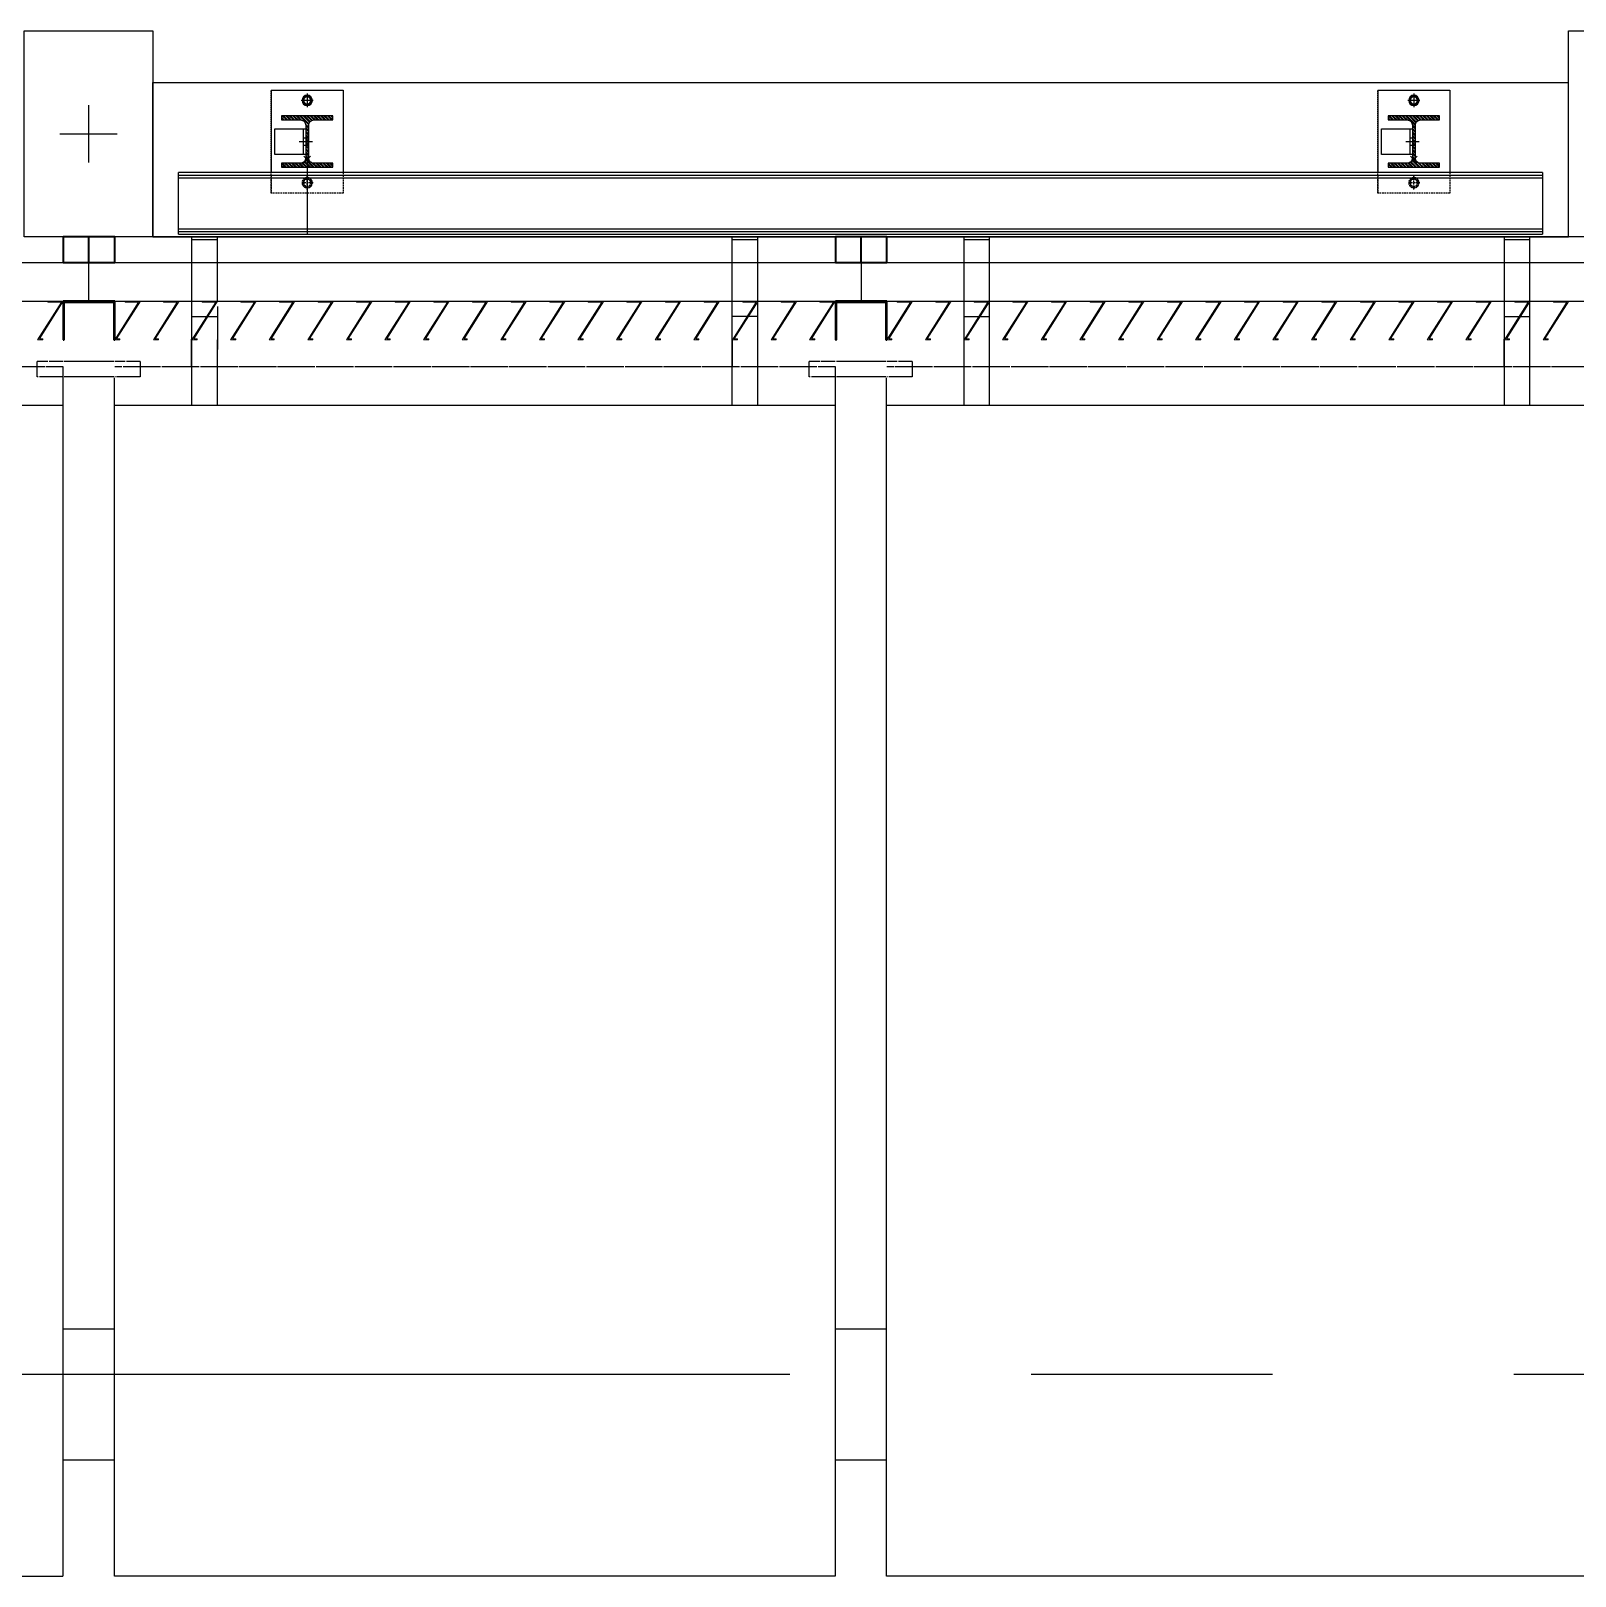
# Model space of a CAD drawing. Header units: millimetres. Extents: x 2519235 to 7246330, y 25937 to 201821.
# Drawn here: x 2542448 to 2545448, y 134715 to 137717 of the extents above; entities that cross this region are included whole.
import ezdxf
from ezdxf.enums import TextEntityAlignment as Align

# ---------------------------------------------------------------- set-up
doc = ezdxf.new("R2010")
doc.units = ezdxf.units.MM
for name, pattern in [('DXK_LINE_DOT2', [3.9198, 1.9599, -1.9599]), ('HIDDEN2', [4.7625, 3.175, -1.5875]), ('TA_GL_005.00000', [13.75, 5, -1.25, 1.25, -1.25, 5])]:
    doc.linetypes.add(name, pattern=pattern)
for name, color, linetype in [('000 - 0_SYM_DWG_GRID-BUBBLE_MAIN_COLOR_1', 7, 'Continuous'), ('000 - 0_SYM_DWG_GRIDLINE_MAIN_COLOR_251', 7, 'Continuous'), ('000 - EXISTING_CANOPY_MAIN_COLOR_1', 7, 'Continuous'), ('_BOLT-M10', 7, 'Continuous'), ('_C-SC', 7, 'Continuous'), ('_Hatch', 7, 'Continuous'), ('_LOUVER-SB', 7, 'Continuous'), ('_RCW03', 7, 'Continuous'), ('A-GENM', 7, 'Continuous'), ('A-GLAZ-CURT', 7, 'Continuous'), ('Xref-PLAN-106.940$0$_C400-250', 7, 'Continuous'), ('Xref-PLAN-106.940$0$_PP-Dim', 7, 'Continuous')]:
    doc.layers.add(name, color=color, linetype=linetype)
doc.styles.add('Arial', font='arial.ttf', dxfattribs={"height": 300})
doc.styles.add('TA', font='', dxfattribs={"height": 4.5})
doc.styles.get('TA').set_extended_font_data('Cordia New')

# ---------------------------------------------------------------- blocks, each defined once
blk = doc.blocks.new('Xref-PLAN-106.940$0$_C400-250')
at = {"color": 7}
blk.add_lwpolyline([(125, 0), (125, -400), (-125, -400), (-125, 0)], close=True, dxfattribs=at)
at = {"layer": 'Defpoints', "color": 7}
for p, q in [((0, -144.1), (0, -255.9)), ((-55.9, -200), (55.9, -200))]:
    blk.add_line(p, q, dxfattribs=at)
blk = doc.blocks.new('Xref-PLAN-106.940')
at = {"layer": 'Xref-PLAN-106.940$0$_PP-Dim', "color": 7}
for p, q in [((136644.2, 10358.4), (139394.2, 10358.4)), ((136644.2, 10058.4), (139394.2, 10058.4))]:
    blk.add_line(p, q, dxfattribs=at)
at = {"layer": 'Xref-PLAN-106.940$0$_C400-250', "color": 7}
for p in [(136519.2, 10458.4), (139519.2, 10458.4)]:
    blk.add_blockref('Xref-PLAN-106.940$0$_C400-250', p, dxfattribs=at)
blk = doc.blocks.new('_C-SC')
at = {"layer": '_Hatch'}
h = blk.add_hatch(dxfattribs=at)
h.set_pattern_fill('STEEL', scale=1.5)
h.set_pattern_definition([(45, (-1941.0177, -2436.031), (-3.367596, 3.367596), []), (45, (-1941.0177, -2433.6497), (-3.367596, 3.367596), [])])
h.paths.add_polyline_path([(3, 67), (3, 3, 0.414214), (13, -7), (50, -7), (50, -15), (-50, -15), (-50, -7), (-13, -7, 0.414214), (-3, 3), (-3, 67, 0.414214), (-13, 77), (-50, 77), (-50, 85), (50, 85), (50, 77), (13, 77, 0.414214)])
at = {"color": 7, "linetype": 'Continuous'}
for p, q in [((70, 135), (-70, 135)), ((-70, 135), (-70, -25)), ((70, 135), (70, -25))]:
    blk.add_line(p, q, dxfattribs=at)
at = {"color": 7, "linetype": 'DXK_LINE_DOT2'}
for p, q in [((-70, 135), (-70, -25)), ((70, 135), (-70, 135)), ((70, -25), (70, 135))]:
    blk.add_line(p, q, dxfattribs=at)
at = {"color": 7, "linetype": 'HIDDEN2'}
for p, q in [((-70, -25), (-70, -65)), ((70, -65), (70, -25)), ((-70, -30.1), (-70, -65)), ((70, -30.1), (70, -65)), ((-70, -65), (70, -65)), ((-70, -65), (70, -65))]:
    blk.add_line(p, q, dxfattribs=at)
at = {"color": 7}
blk.add_lwpolyline([(-50, 85), (50, 85), (50, 77), (13, 77, 0.414214), (3, 67), (3, 3, 0.414214), (13, -7), (50, -7), (50, -15), (-50, -15), (-50, -7), (-13, -7, 0.414214), (-3, 3), (-3, 67, 0.414214), (-13, 77), (-50, 77)], format="xyb", close=True, dxfattribs=at)
for points in [[(63, 60), (3, 60), (3, 10), (63, 10)], [(63, 60), (8, 60), (8, 10), (63, 10)]]:
    blk.add_lwpolyline(points, close=True, dxfattribs=at)
at = {"layer": '_BOLT-M10', "color": 7}
for p, q in [((0, 128.1), (0, 101.9)), ((-11.7, 115), (11.7, 115)), ((16, 35), (-10, 35)), ((3, 42), (-3, 42)), ((8, 42), (3, 42)), ((3, 28), (-3, 28)), ((8, 28), (3, 28))]:
    blk.add_line(p, q, dxfattribs=at)
blk.add_lwpolyline([(-8, 110.4), (0, 105.8), (8, 110.4), (8, 119.6), (0, 124.2), (-8, 119.6)], close=True, dxfattribs=at)
for radius in [10, 6.93]:
    blk.add_circle((0, 115), radius, dxfattribs=at)
at = {"layer": 'Defpoints', "color": 7}
for p, q in [((6.4, -6.4), (-6.4, 6.4)), ((-6.4, -6.4), (6.4, 6.4))]:
    blk.add_line(p, q, dxfattribs=at)
at = {"layer": 'Defpoints', "color": 7, "linetype": 'HIDDEN2'}
for p, q in [((-11.7, -45), (11.7, -45)), ((0, -58.1), (0, -31.9))]:
    blk.add_line(p, q, dxfattribs=at)
blk.add_lwpolyline([(-8, -40.4), (0, -35.8), (8, -40.4), (8, -49.6), (0, -54.2), (-8, -49.6)], close=True, dxfattribs=at)
for radius in [10, 6.93]:
    blk.add_circle((0, -45), radius, dxfattribs=at)
blk = doc.blocks.new('*U415')
at = {"color": 7}
for p, q in [((2400, -25), (-250, -25)), ((-250, -144.9), (-250, -25)), ((2400, -25), (2400, -144.9)), ((-250, -30.1), (2400, -30.1)), ((-250, -35.4), (2400, -35.4)), ((-250, -134.5), (2400, -134.5)), ((-250, -139.6), (2400, -139.6)), ((-250, -144.9), (2400, -144.9))]:
    blk.add_line(p, q, dxfattribs=at)
at = {"layer": 'Defpoints', "color": 7}
for p, q in [((6.4, -6.4), (-6.4, 6.4)), ((-6.4, -6.4), (6.4, 6.4)), ((0, 0), (0, -144.9))]:
    blk.add_line(p, q, dxfattribs=at)
blk = doc.blocks.new('A$C53fc0519')
at = {"layer": '000 - EXISTING_CANOPY_MAIN_COLOR_1', "color": 7}
for p, q in [((19400.2, -13147.9), (19450.2, -13147.9)), ((19400.2, -13147.9), (19400.2, -13475)), ((19450.2, -13275), (19450.2, -13147.9)), ((20450.2, -13147.9), (20500.2, -13147.9)), ((20450.2, -13475), (20450.2, -13147.9)), ((20500.2, -13475), (20500.2, -13147.9)), ((20900.2, -13147.9), (20950.2, -13147.9)), ((20900.2, -13147.9), (20900.2, -13475)), ((20950.2, -13475), (20950.2, -13147.9)), ((21950.2, -13147.9), (22000.2, -13147.9)), ((21950.2, -13147.9), (21950.2, -13475)), ((22000.2, -13475), (22000.2, -13147.9)), ((19400.2, -13153.4), (19450.2, -13153.4)), ((20450.2, -13153.4), (20500.2, -13153.4)), ((20900.2, -13153.4), (20950.2, -13153.4)), ((21950.2, -13153.4), (22000.2, -13153.4)), ((19400.2, -13272.9), (19450.2, -13272.9)), ((19450.2, -13283), (19450.2, -13367)), ((20450.2, -13272.9), (20500.2, -13272.9)), ((20900.2, -13272.9), (20950.2, -13272.9)), ((21950.2, -13272.9), (22000.2, -13272.9)), ((19400.2, -13302.9), (19450.2, -13302.9)), ((20500.2, -13302.9), (20450.2, -13302.9)), ((20900.2, -13302.9), (20950.2, -13302.9)), ((21950.2, -13302.9), (22000.2, -13302.9)), ((19400.2, -13400), (19400.2, -13347.1)), ((19450.2, -13400), (19450.2, -13347.9)), ((20450.2, -13347.1), (20450.2, -13400)), ((20500.2, -13400), (20500.2, -13347.9)), ((20900.2, -13347.1), (20900.2, -13400)), ((20950.2, -13400), (20950.2, -13347.9)), ((21950.2, -13400), (21950.2, -13347.1)), ((22000.2, -13400), (22000.2, -13347.9)), ((19450.2, -13475), (19450.2, -13375)), ((19042.2, -13400), (19114.9, -13400)), ((19121.2, -13390), (19100.2, -13390)), ((19100.2, -13420), (19100.2, -13390)), ((19117.2, -13400), (19150.2, -13400)), ((19150.8, -13390), (19123.6, -13390)), ((19150.2, -13400), (19150.2, -15750)), ((19248.8, -13390), (19152.8, -13390)), ((19271.2, -13390), (19250.8, -13390)), ((19250.8, -13400), (19264.9, -13400)), ((19267.2, -13400), (19339.9, -13400)), ((19300.2, -13390), (19273.6, -13390)), ((19300.2, -13390), (19300.2, -13420)), ((19342.2, -13400), (19414.9, -13400)), ((19417.2, -13400), (19489.9, -13400)), ((19492.2, -13400), (19564.9, -13400)), ((19567.2, -13400), (19639.9, -13400)), ((19642.2, -13400), (19714.9, -13400)), ((19717.2, -13400), (19789.9, -13400)), ((19792.2, -13400), (19864.9, -13400)), ((19867.2, -13400), (19939.9, -13400)), ((19942.2, -13400), (20014.9, -13400)), ((20017.2, -13400), (20089.9, -13400)), ((20092.2, -13400), (20164.9, -13400)), ((20167.2, -13400), (20239.9, -13400)), ((20242.2, -13400), (20314.9, -13400)), ((20317.2, -13400), (20389.9, -13400)), ((20392.2, -13400), (20464.9, -13400)), ((20467.2, -13400), (20539.9, -13400)), ((20542.2, -13400), (20614.9, -13400)), ((20621.2, -13390), (20600.2, -13390)), ((20600.2, -13420), (20600.2, -13390)), ((20617.2, -13400), (20650.2, -13400)), ((20650.8, -13390), (20623.6, -13390)), ((20650.2, -13400), (20650.2, -15750)), ((20748.8, -13390), (20652.8, -13390)), ((20771.2, -13390), (20750.8, -13390)), ((20750.8, -13400), (20764.9, -13400)), ((20767.2, -13400), (20839.9, -13400)), ((20800.2, -13390), (20773.6, -13390)), ((20800.2, -13390), (20800.2, -13420)), ((20842.2, -13400), (20914.9, -13400)), ((20917.2, -13400), (20989.9, -13400)), ((20992.2, -13400), (21064.9, -13400)), ((21067.2, -13400), (21139.9, -13400)), ((21142.2, -13400), (21214.9, -13400)), ((21217.2, -13400), (21289.9, -13400)), ((21292.2, -13400), (21364.9, -13400)), ((21367.2, -13400), (21439.9, -13400)), ((21442.2, -13400), (21514.9, -13400)), ((21517.2, -13400), (21589.9, -13400)), ((21592.2, -13400), (21664.9, -13400)), ((21667.2, -13400), (21739.9, -13400)), ((21742.2, -13400), (21814.9, -13400)), ((21817.2, -13400), (21889.9, -13400)), ((21892.2, -13400), (21964.9, -13400)), ((21967.2, -13400), (22039.9, -13400)), ((22042.2, -13400), (22114.9, -13400)), ((19102.2, -13420), (19100.2, -13420)), ((19150.9, -13420), (19104.6, -13420)), ((19248.8, -13420), (19152.8, -13420)), ((19250.2, -15750), (19250.2, -13422.1)), ((19252.2, -13420), (19250.8, -13420)), ((19300.2, -13420), (19254.6, -13420)), ((20602.2, -13420), (20600.2, -13420)), ((20650.9, -13420), (20604.6, -13420)), ((20748.8, -13420), (20652.8, -13420)), ((20750.2, -15750), (20750.2, -13422.1)), ((20752.2, -13420), (20750.8, -13420)), ((20800.2, -13420), (20754.6, -13420)), ((17750.2, -13475), (19150.2, -13475)), ((19250.2, -13475), (20650.2, -13475)), ((20750.2, -13475), (22150.2, -13475)), ((19250.2, -15270.4), (19150.2, -15270.4)), ((19250.2, -15270.4), (19150.2, -15270.4)), ((20750.2, -15270.4), (20650.2, -15270.4)), ((20750.2, -15270.4), (20650.2, -15270.4)), ((19250.2, -15525), (19150.2, -15525)), ((20750.2, -15525), (20650.2, -15525)), ((17750.2, -15750), (19150.2, -15750)), ((20650.2, -15750), (19250.2, -15750)), ((22150.2, -15750), (20750.2, -15750))]:
    blk.add_line(p, q, dxfattribs=at)
blk = doc.blocks.new('*U439')
at = {"layer": '000 - 0_SYM_DWG_GRIDLINE_MAIN_COLOR_251', "color": 7, "linetype": 'ByBlock', "ltscale": 5}
blk.add_line((13.333, 0), (-589.333, 0), dxfattribs=at)
at = {"color": 7, "style": 'TA', "flags": 1}
blk.add_attdef('LOCATION', (6, -6), '', height=4.5, rotation=270, dxfattribs=at)
at = {"layer": '000 - 0_SYM_DWG_GRID-BUBBLE_MAIN_COLOR_1', "color": 7, "style": 'Arial'}
blk.add_attdef('GRID-HEAD', text='', height=4, rotation=180, dxfattribs=at).set_placement((50, 0), align=Align.MIDDLE_CENTER)

msp = doc.modelspace()

# ---------------------------------------------------------------- linework, layer by layer
at = {"layer": '_RCW03', "color": 7}
msp.add_lwpolyline([(2542684.939, 137617.068), (2545434.939, 137617.068), (2545434.939, 137317.068), (2542684.939, 137317.068)], close=True, dxfattribs=at)
at = {"layer": 'A-GENM', "color": 7, "lineweight": 9}
for p, q in [((2542507.204, 137190.068), (2542460.937, 137117.068)), ((2542464.569, 137119.068), (2542510.836, 137192.068)), ((2542510.836, 137192.068), (2542480.937, 137192.068)), ((2542480.937, 137192.068), (2542480.937, 137190.068)), ((2542480.937, 137190.068), (2542507.204, 137190.068)), ((2542657.204, 137190.068), (2542610.937, 137117.068)), ((2542614.569, 137119.068), (2542660.836, 137192.068)), ((2542660.836, 137192.068), (2542630.937, 137192.068)), ((2542630.937, 137192.068), (2542630.937, 137190.068)), ((2542630.937, 137190.068), (2542657.204, 137190.068)), ((2542732.204, 137190.068), (2542685.937, 137117.068)), ((2542689.569, 137119.068), (2542735.836, 137192.068)), ((2542735.836, 137192.068), (2542705.937, 137192.068)), ((2542705.937, 137192.068), (2542705.937, 137190.068)), ((2542705.937, 137190.068), (2542732.204, 137190.068)), ((2542807.204, 137190.068), (2542760.937, 137117.068)), ((2542764.569, 137119.068), (2542810.836, 137192.068)), ((2542810.836, 137192.068), (2542780.937, 137192.068)), ((2542780.937, 137192.068), (2542780.937, 137190.068)), ((2542780.937, 137190.068), (2542807.204, 137190.068)), ((2542882.204, 137190.068), (2542835.937, 137117.068)), ((2542839.569, 137119.068), (2542885.836, 137192.068)), ((2542885.836, 137192.068), (2542855.937, 137192.068)), ((2542855.937, 137192.068), (2542855.937, 137190.068)), ((2542855.937, 137190.068), (2542882.204, 137190.068)), ((2542957.204, 137190.068), (2542910.937, 137117.068)), ((2542914.569, 137119.068), (2542960.836, 137192.068)), ((2542960.836, 137192.068), (2542930.937, 137192.068)), ((2542930.937, 137192.068), (2542930.937, 137190.068)), ((2542930.937, 137190.068), (2542957.204, 137190.068)), ((2543032.204, 137190.068), (2542985.937, 137117.068)), ((2542989.569, 137119.068), (2543035.836, 137192.068)), ((2543035.836, 137192.068), (2543005.937, 137192.068)), ((2543005.937, 137192.068), (2543005.937, 137190.068)), ((2543005.937, 137190.068), (2543032.204, 137190.068)), ((2543107.204, 137190.068), (2543060.937, 137117.068)), ((2543064.569, 137119.068), (2543110.836, 137192.068)), ((2543110.836, 137192.068), (2543080.937, 137192.068)), ((2543080.937, 137192.068), (2543080.937, 137190.068)), ((2543080.937, 137190.068), (2543107.204, 137190.068)), ((2543182.204, 137190.068), (2543135.937, 137117.068)), ((2543139.569, 137119.068), (2543185.836, 137192.068)), ((2543185.836, 137192.068), (2543155.937, 137192.068)), ((2543155.937, 137192.068), (2543155.937, 137190.068)), ((2543155.937, 137190.068), (2543182.204, 137190.068)), ((2543257.204, 137190.068), (2543210.937, 137117.068)), ((2543214.569, 137119.068), (2543260.836, 137192.068)), ((2543260.836, 137192.068), (2543230.937, 137192.068)), ((2543230.937, 137192.068), (2543230.937, 137190.068)), ((2543230.937, 137190.068), (2543257.204, 137190.068)), ((2543332.204, 137190.068), (2543285.937, 137117.068)), ((2543289.569, 137119.068), (2543335.836, 137192.068)), ((2543335.836, 137192.068), (2543305.937, 137192.068)), ((2543305.937, 137192.068), (2543305.937, 137190.068)), ((2543305.937, 137190.068), (2543332.204, 137190.068)), ((2543407.204, 137190.068), (2543360.937, 137117.068)), ((2543364.569, 137119.068), (2543410.836, 137192.068)), ((2543410.836, 137192.068), (2543380.937, 137192.068)), ((2543380.937, 137192.068), (2543380.937, 137190.068)), ((2543380.937, 137190.068), (2543407.204, 137190.068)), ((2543482.204, 137190.068), (2543435.937, 137117.068)), ((2543439.569, 137119.068), (2543485.836, 137192.068)), ((2543485.836, 137192.068), (2543455.937, 137192.068)), ((2543455.937, 137192.068), (2543455.937, 137190.068)), ((2543455.937, 137190.068), (2543482.204, 137190.068)), ((2543557.204, 137190.068), (2543510.937, 137117.068)), ((2543514.569, 137119.068), (2543560.836, 137192.068)), ((2543560.836, 137192.068), (2543530.937, 137192.068)), ((2543530.937, 137192.068), (2543530.937, 137190.068)), ((2543530.937, 137190.068), (2543557.204, 137190.068)), ((2543632.204, 137190.068), (2543585.937, 137117.068)), ((2543589.569, 137119.068), (2543635.836, 137192.068)), ((2543635.836, 137192.068), (2543605.937, 137192.068)), ((2543605.937, 137192.068), (2543605.937, 137190.068)), ((2543605.937, 137190.068), (2543632.204, 137190.068)), ((2543707.204, 137190.068), (2543660.937, 137117.068)), ((2543664.569, 137119.068), (2543710.836, 137192.068)), ((2543710.836, 137192.068), (2543680.937, 137192.068)), ((2543680.937, 137192.068), (2543680.937, 137190.068)), ((2543680.937, 137190.068), (2543707.204, 137190.068)), ((2543782.204, 137190.068), (2543735.937, 137117.068)), ((2543739.569, 137119.068), (2543785.836, 137192.068)), ((2543785.836, 137192.068), (2543755.937, 137192.068)), ((2543755.937, 137192.068), (2543755.937, 137190.068)), ((2543755.937, 137190.068), (2543782.204, 137190.068)), ((2543857.204, 137190.068), (2543810.937, 137117.068)), ((2543814.569, 137119.068), (2543860.836, 137192.068)), ((2543860.836, 137192.068), (2543830.937, 137192.068)), ((2543830.937, 137192.068), (2543830.937, 137190.068)), ((2543830.937, 137190.068), (2543857.204, 137190.068)), ((2543932.204, 137190.068), (2543885.937, 137117.068)), ((2543889.569, 137119.068), (2543935.836, 137192.068)), ((2543935.836, 137192.068), (2543905.937, 137192.068)), ((2543905.937, 137192.068), (2543905.937, 137190.068)), ((2543905.937, 137190.068), (2543932.204, 137190.068)), ((2544007.204, 137190.068), (2543960.937, 137117.068)), ((2543964.569, 137119.068), (2544010.836, 137192.068)), ((2544010.836, 137192.068), (2543980.937, 137192.068)), ((2543980.937, 137192.068), (2543980.937, 137190.068)), ((2543980.937, 137190.068), (2544007.204, 137190.068)), ((2544157.204, 137190.068), (2544110.937, 137117.068)), ((2544114.569, 137119.068), (2544160.836, 137192.068)), ((2544160.836, 137192.068), (2544130.937, 137192.068)), ((2544130.937, 137192.068), (2544130.937, 137190.068)), ((2544130.937, 137190.068), (2544157.204, 137190.068)), ((2544232.204, 137190.068), (2544185.937, 137117.068)), ((2544189.569, 137119.068), (2544235.836, 137192.068)), ((2544235.836, 137192.068), (2544205.937, 137192.068)), ((2544205.937, 137192.068), (2544205.937, 137190.068)), ((2544205.937, 137190.068), (2544232.204, 137190.068)), ((2544307.204, 137190.068), (2544260.937, 137117.068)), ((2544264.569, 137119.068), (2544310.836, 137192.068)), ((2544310.836, 137192.068), (2544280.937, 137192.068)), ((2544280.937, 137192.068), (2544280.937, 137190.068)), ((2544280.937, 137190.068), (2544307.204, 137190.068)), ((2544382.204, 137190.068), (2544335.937, 137117.068)), ((2544339.569, 137119.068), (2544385.836, 137192.068)), ((2544385.836, 137192.068), (2544355.937, 137192.068)), ((2544355.937, 137192.068), (2544355.937, 137190.068)), ((2544355.937, 137190.068), (2544382.204, 137190.068)), ((2544457.204, 137190.068), (2544410.937, 137117.068)), ((2544414.569, 137119.068), (2544460.836, 137192.068)), ((2544460.836, 137192.068), (2544430.937, 137192.068)), ((2544430.937, 137192.068), (2544430.937, 137190.068)), ((2544430.937, 137190.068), (2544457.204, 137190.068)), ((2544532.204, 137190.068), (2544485.937, 137117.068)), ((2544489.569, 137119.068), (2544535.836, 137192.068)), ((2544535.836, 137192.068), (2544505.937, 137192.068)), ((2544505.937, 137192.068), (2544505.937, 137190.068)), ((2544505.937, 137190.068), (2544532.204, 137190.068)), ((2544607.204, 137190.068), (2544560.937, 137117.068)), ((2544564.569, 137119.068), (2544610.836, 137192.068)), ((2544610.836, 137192.068), (2544580.937, 137192.068)), ((2544580.937, 137192.068), (2544580.937, 137190.068)), ((2544580.937, 137190.068), (2544607.204, 137190.068)), ((2544682.204, 137190.068), (2544635.937, 137117.068)), ((2544639.569, 137119.068), (2544685.836, 137192.068)), ((2544685.836, 137192.068), (2544655.937, 137192.068)), ((2544655.937, 137192.068), (2544655.937, 137190.068)), ((2544655.937, 137190.068), (2544682.204, 137190.068)), ((2544757.204, 137190.068), (2544710.937, 137117.068)), ((2544714.569, 137119.068), (2544760.836, 137192.068)), ((2544760.836, 137192.068), (2544730.937, 137192.068)), ((2544730.937, 137192.068), (2544730.937, 137190.068)), ((2544730.937, 137190.068), (2544757.204, 137190.068)), ((2544832.204, 137190.068), (2544785.937, 137117.068)), ((2544789.569, 137119.068), (2544835.836, 137192.068)), ((2544835.836, 137192.068), (2544805.937, 137192.068)), ((2544805.937, 137192.068), (2544805.937, 137190.068)), ((2544805.937, 137190.068), (2544832.204, 137190.068)), ((2544907.204, 137190.068), (2544860.937, 137117.068)), ((2544864.569, 137119.068), (2544910.836, 137192.068)), ((2544910.836, 137192.068), (2544880.937, 137192.068)), ((2544880.937, 137192.068), (2544880.937, 137190.068)), ((2544880.937, 137190.068), (2544907.204, 137190.068)), ((2544982.204, 137190.068), (2544935.937, 137117.068)), ((2544939.569, 137119.068), (2544985.836, 137192.068)), ((2544985.836, 137192.068), (2544955.937, 137192.068)), ((2544955.937, 137192.068), (2544955.937, 137190.068)), ((2544955.937, 137190.068), (2544982.204, 137190.068)), ((2545057.204, 137190.068), (2545010.937, 137117.068)), ((2545014.569, 137119.068), (2545060.836, 137192.068)), ((2545060.836, 137192.068), (2545030.937, 137192.068)), ((2545030.937, 137192.068), (2545030.937, 137190.068)), ((2545030.937, 137190.068), (2545057.204, 137190.068)), ((2545132.204, 137190.068), (2545085.937, 137117.068)), ((2545089.569, 137119.068), (2545135.836, 137192.068)), ((2545135.836, 137192.068), (2545105.937, 137192.068)), ((2545105.937, 137192.068), (2545105.937, 137190.068)), ((2545105.937, 137190.068), (2545132.204, 137190.068)), ((2545207.204, 137190.068), (2545160.937, 137117.068)), ((2545164.569, 137119.068), (2545210.836, 137192.068)), ((2545210.836, 137192.068), (2545180.937, 137192.068)), ((2545180.937, 137192.068), (2545180.937, 137190.068)), ((2545180.937, 137190.068), (2545207.204, 137190.068)), ((2545282.204, 137190.068), (2545235.937, 137117.068)), ((2545239.569, 137119.068), (2545285.836, 137192.068)), ((2545285.836, 137192.068), (2545255.937, 137192.068)), ((2545255.937, 137192.068), (2545255.937, 137190.068)), ((2545255.937, 137190.068), (2545282.204, 137190.068)), ((2545357.204, 137190.068), (2545310.937, 137117.068)), ((2545314.569, 137119.068), (2545360.836, 137192.068)), ((2545360.836, 137192.068), (2545330.937, 137192.068)), ((2545330.937, 137192.068), (2545330.937, 137190.068)), ((2545330.937, 137190.068), (2545357.204, 137190.068)), ((2545432.204, 137190.068), (2545385.937, 137117.068)), ((2545389.569, 137119.068), (2545435.836, 137192.068)), ((2545435.836, 137192.068), (2545405.937, 137192.068)), ((2545405.937, 137192.068), (2545405.937, 137190.068)), ((2545405.937, 137190.068), (2545432.204, 137190.068)), ((2542460.937, 137117.068), (2542470.937, 137117.068)), ((2542470.937, 137119.068), (2542464.569, 137119.068)), ((2542470.937, 137117.068), (2542470.937, 137119.068)), ((2542610.937, 137117.068), (2542620.937, 137117.068)), ((2542620.937, 137119.068), (2542614.569, 137119.068)), ((2542620.937, 137117.068), (2542620.937, 137119.068)), ((2542685.937, 137117.068), (2542695.937, 137117.068)), ((2542695.937, 137119.068), (2542689.569, 137119.068)), ((2542695.937, 137117.068), (2542695.937, 137119.068)), ((2542760.937, 137117.068), (2542770.937, 137117.068)), ((2542770.937, 137119.068), (2542764.569, 137119.068)), ((2542770.937, 137117.068), (2542770.937, 137119.068)), ((2542835.937, 137117.068), (2542845.937, 137117.068)), ((2542845.937, 137119.068), (2542839.569, 137119.068)), ((2542845.937, 137117.068), (2542845.937, 137119.068)), ((2542910.937, 137117.068), (2542920.937, 137117.068)), ((2542920.937, 137119.068), (2542914.569, 137119.068)), ((2542920.937, 137117.068), (2542920.937, 137119.068)), ((2542985.937, 137117.068), (2542995.937, 137117.068)), ((2542995.937, 137119.068), (2542989.569, 137119.068)), ((2542995.937, 137117.068), (2542995.937, 137119.068)), ((2543060.937, 137117.068), (2543070.937, 137117.068)), ((2543070.937, 137119.068), (2543064.569, 137119.068)), ((2543070.937, 137117.068), (2543070.937, 137119.068)), ((2543135.937, 137117.068), (2543145.937, 137117.068)), ((2543145.937, 137119.068), (2543139.569, 137119.068)), ((2543145.937, 137117.068), (2543145.937, 137119.068)), ((2543210.937, 137117.068), (2543220.937, 137117.068)), ((2543220.937, 137119.068), (2543214.569, 137119.068)), ((2543220.937, 137117.068), (2543220.937, 137119.068)), ((2543285.937, 137117.068), (2543295.937, 137117.068)), ((2543295.937, 137119.068), (2543289.569, 137119.068)), ((2543295.937, 137117.068), (2543295.937, 137119.068)), ((2543360.937, 137117.068), (2543370.937, 137117.068)), ((2543370.937, 137119.068), (2543364.569, 137119.068)), ((2543370.937, 137117.068), (2543370.937, 137119.068)), ((2543435.937, 137117.068), (2543445.937, 137117.068)), ((2543445.937, 137119.068), (2543439.569, 137119.068)), ((2543445.937, 137117.068), (2543445.937, 137119.068)), ((2543510.937, 137117.068), (2543520.937, 137117.068)), ((2543520.937, 137119.068), (2543514.569, 137119.068)), ((2543520.937, 137117.068), (2543520.937, 137119.068)), ((2543585.937, 137117.068), (2543595.937, 137117.068)), ((2543595.937, 137119.068), (2543589.569, 137119.068)), ((2543595.937, 137117.068), (2543595.937, 137119.068)), ((2543660.937, 137117.068), (2543670.937, 137117.068)), ((2543670.937, 137119.068), (2543664.569, 137119.068)), ((2543670.937, 137117.068), (2543670.937, 137119.068)), ((2543735.937, 137117.068), (2543745.937, 137117.068)), ((2543745.937, 137119.068), (2543739.569, 137119.068)), ((2543745.937, 137117.068), (2543745.937, 137119.068)), ((2543810.937, 137117.068), (2543820.937, 137117.068)), ((2543820.937, 137119.068), (2543814.569, 137119.068)), ((2543820.937, 137117.068), (2543820.937, 137119.068)), ((2543885.937, 137117.068), (2543895.937, 137117.068)), ((2543895.937, 137119.068), (2543889.569, 137119.068)), ((2543895.937, 137117.068), (2543895.937, 137119.068)), ((2543960.937, 137117.068), (2543970.937, 137117.068)), ((2543970.937, 137119.068), (2543964.569, 137119.068)), ((2543970.937, 137117.068), (2543970.937, 137119.068)), ((2544110.937, 137117.068), (2544120.937, 137117.068)), ((2544120.937, 137119.068), (2544114.569, 137119.068)), ((2544120.937, 137117.068), (2544120.937, 137119.068)), ((2544185.937, 137117.068), (2544195.937, 137117.068)), ((2544195.937, 137119.068), (2544189.569, 137119.068)), ((2544195.937, 137117.068), (2544195.937, 137119.068)), ((2544260.937, 137117.068), (2544270.937, 137117.068)), ((2544270.937, 137119.068), (2544264.569, 137119.068)), ((2544270.937, 137117.068), (2544270.937, 137119.068)), ((2544335.937, 137117.068), (2544345.937, 137117.068)), ((2544345.937, 137119.068), (2544339.569, 137119.068)), ((2544345.937, 137117.068), (2544345.937, 137119.068)), ((2544410.937, 137117.068), (2544420.937, 137117.068)), ((2544420.937, 137119.068), (2544414.569, 137119.068)), ((2544420.937, 137117.068), (2544420.937, 137119.068)), ((2544485.937, 137117.068), (2544495.937, 137117.068)), ((2544495.937, 137119.068), (2544489.569, 137119.068)), ((2544495.937, 137117.068), (2544495.937, 137119.068)), ((2544560.937, 137117.068), (2544570.937, 137117.068)), ((2544570.937, 137119.068), (2544564.569, 137119.068)), ((2544570.937, 137117.068), (2544570.937, 137119.068)), ((2544635.937, 137117.068), (2544645.937, 137117.068)), ((2544645.937, 137119.068), (2544639.569, 137119.068)), ((2544645.937, 137117.068), (2544645.937, 137119.068)), ((2544710.937, 137117.068), (2544720.937, 137117.068)), ((2544720.937, 137119.068), (2544714.569, 137119.068)), ((2544720.937, 137117.068), (2544720.937, 137119.068)), ((2544785.937, 137117.068), (2544795.937, 137117.068)), ((2544795.937, 137119.068), (2544789.569, 137119.068)), ((2544795.937, 137117.068), (2544795.937, 137119.068)), ((2544860.937, 137117.068), (2544870.937, 137117.068)), ((2544870.937, 137119.068), (2544864.569, 137119.068)), ((2544870.937, 137117.068), (2544870.937, 137119.068)), ((2544935.937, 137117.068), (2544945.937, 137117.068)), ((2544945.937, 137119.068), (2544939.569, 137119.068)), ((2544945.937, 137117.068), (2544945.937, 137119.068)), ((2545010.937, 137117.068), (2545020.937, 137117.068)), ((2545020.937, 137119.068), (2545014.569, 137119.068)), ((2545020.937, 137117.068), (2545020.937, 137119.068)), ((2545085.937, 137117.068), (2545095.937, 137117.068)), ((2545095.937, 137119.068), (2545089.569, 137119.068)), ((2545095.937, 137117.068), (2545095.937, 137119.068)), ((2545160.937, 137117.068), (2545170.937, 137117.068)), ((2545170.937, 137119.068), (2545164.569, 137119.068)), ((2545170.937, 137117.068), (2545170.937, 137119.068)), ((2545235.937, 137117.068), (2545245.937, 137117.068)), ((2545245.937, 137119.068), (2545239.569, 137119.068)), ((2545245.937, 137117.068), (2545245.937, 137119.068)), ((2545310.937, 137117.068), (2545320.937, 137117.068)), ((2545320.937, 137119.068), (2545314.569, 137119.068)), ((2545320.937, 137117.068), (2545320.937, 137119.068)), ((2545385.937, 137117.068), (2545395.937, 137117.068)), ((2545395.937, 137119.068), (2545389.569, 137119.068)), ((2545395.937, 137117.068), (2545395.937, 137119.068))]:
    msp.add_line(p, q, dxfattribs=at)
at = {"layer": 'A-GLAZ-CURT', "color": 7, "lineweight": 35}
for p, q in [((2542610.937, 137317.068), (2542510.937, 137317.068)), ((2542510.937, 137317.068), (2542510.937, 137267.068)), ((2542560.937, 137267.068), (2542560.937, 137317.068)), ((2542610.937, 137267.068), (2542610.937, 137317.068)), ((2544110.937, 137317.068), (2544010.937, 137317.068)), ((2544010.937, 137317.068), (2544010.937, 137267.068)), ((2544060.937, 137267.068), (2544060.937, 137317.068)), ((2544110.937, 137267.068), (2544110.937, 137317.068)), ((2542510.937, 137267.068), (2542610.937, 137267.068)), ((2544010.937, 137267.068), (2544110.937, 137267.068)), ((2542610.937, 137192.068), (2542510.937, 137192.068)), ((2542510.937, 137192.068), (2542510.937, 137117.068)), ((2542512.937, 137117.068), (2542512.937, 137190.068)), ((2542512.937, 137190.068), (2542608.937, 137190.068)), ((2542560.937, 137190.068), (2542560.937, 137192.068)), ((2542608.937, 137190.068), (2542608.937, 137117.068)), ((2542610.937, 137117.068), (2542610.937, 137192.068)), ((2544110.937, 137192.068), (2544010.937, 137192.068)), ((2544010.937, 137192.068), (2544010.937, 137117.068)), ((2544012.937, 137117.068), (2544012.937, 137190.068)), ((2544012.937, 137190.068), (2544108.937, 137190.068)), ((2544060.937, 137192.068), (2544060.937, 137190.068)), ((2544108.937, 137190.068), (2544108.937, 137117.068)), ((2544110.937, 137117.068), (2544110.937, 137192.068)), ((2542510.937, 137117.068), (2542512.937, 137117.068)), ((2542608.937, 137117.068), (2542610.937, 137117.068)), ((2544010.937, 137117.068), (2544012.937, 137117.068)), ((2544108.937, 137117.068), (2544110.937, 137117.068))]:
    msp.add_line(p, q, dxfattribs=at)
at = {"layer": 'A-GLAZ-CURT', "color": 7}
for p, q in [((2533560.937, 137267.068), (2551510.105, 137267.068)), ((2542560.937, 137192.068), (2542560.937, 137267.068)), ((2544060.937, 137267.068), (2544060.937, 137192.068)), ((2533560.937, 137192.068), (2551560.937, 137192.068))]:
    msp.add_line(p, q, dxfattribs=at)

# ---------------------------------------------------------------- block references
at = {"color": 7}
for name, p in [('Xref-PLAN-106.940', (2406040.759, 127258.673)), ('A$C53fc0519', (2523360.096, 150464.925))]:
    msp.add_blockref(name, p, dxfattribs=at)
at = {"layer": '000 - 0_SYM_DWG_GRIDLINE_MAIN_COLOR_251', "color": 7, "linetype": 'TA_GL_005.00000', "xscale": 75, "yscale": 75, "zscale": 75, "rotation": 180}
msp.add_blockref('*U439', (2523360.096, 135107.068), dxfattribs=at)
at = {"layer": '_C-SC', "color": 7, "xscale": -1}
for p in [(2542984.939, 137467.068), (2545134.939, 137467.068)]:
    msp.add_blockref('_C-SC', p, dxfattribs=at)
at = {"layer": '_LOUVER-SB', "color": 7}
msp.add_blockref('*U415', (2542984.939, 137467.068), dxfattribs=at)

doc.saveas('drawing.dxf')
